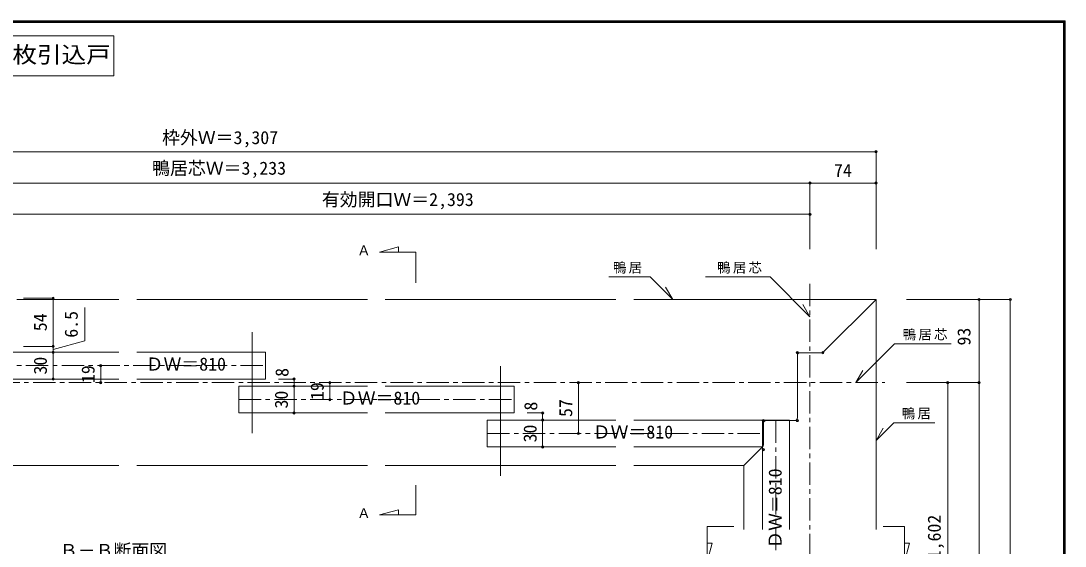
# Model space of a CAD drawing. Units: millimetres, scale not verified. Extents: x -957 to 993, y -689 to 708.
# Drawn here: x -175 to 993, y 120 to 708 of the extents above; entities that cross this region are included whole.
import ezdxf
from ezdxf.enums import TextEntityAlignment as Align

# ---------------------------------------------------------------- set-up
doc = ezdxf.new("R2010")
doc.units = ezdxf.units.MM
doc.header["$LTSCALE"] = 5
doc.header["$PDMODE"] = 32
doc.header["$PDSIZE"] = 2.5
doc.linetypes.add('CHAIN1', pattern=[8, 5, -1, 1, -1])
doc.layers.add('0-B_寸法', color=7, linetype='Continuous', lineweight=9)
doc.layers.add('F-1_枠', color=6, linetype='Continuous', lineweight=9)
doc.styles.add('ＭＳ ゴシック', font='')
doc.styles.get('ＭＳ ゴシック').set_extended_font_data('MS Gothic')

msp = doc.modelspace()

# ---------------------------------------------------------------- linework, layer by layer
at = {"layer": '0-B_寸法'}
for p, q in [((-936.448, 645.897), (-71.429, 645.897)), ((781.296, 561.028), (-517.704, 561.028)), ((781.296, 561.028), (781.296, 452.056)), ((707.296, 526.028), (-517.704, 526.028)), ((707.296, 526.028), (707.296, 452.056)), ((707.296, 491.028), (-487.704, 491.028)), ((266.412, 448.762), (266.412, 414.14)), ((528.559, 420.861), (482.387, 420.861)), ((528.559, 420.861), (553.794, 395.626)), ((662.654, 420.861), (590.658, 420.861)), ((553.794, 395.626), (545.907, 409.286)), ((-179.704, 395.626), (-65.704, 395.626)), ((-139.236, 397.126), (-172.243, 397.126)), ((-139.236, 397.126), (-139.236, 343.126)), ((-103.644, 386.773), (-103.644, 349.259)), ((-45.704, 395.626), (212.296, 395.626)), ((232.296, 395.626), (490.296, 395.626)), ((510.296, 395.626), (781.296, 395.626)), ((722.675, 337.004), (781.296, 395.626)), ((781.296, 137.994), (781.296, 395.626)), ((931.468, 395.626), (815.217, 395.626)), ((896.468, 302.626), (896.468, 395.626)), ((931.468, 395.626), (931.468, -502.374)), ((83.296, 246.126), (83.296, 359.126)), ((-139.236, 343.126), (-172.243, 343.126)), ((-139.236, 339.723), (-103.644, 349.259)), ((-139.236, 343.126), (-139.236, 336.626)), ((801.923, 345.899), (865.209, 345.899)), ((-65.704, 336.626), (-209.704, 336.626)), ((-139.236, 336.626), (-172.243, 336.626)), ((-139.236, 336.626), (-139.236, 306.626)), ((98.296, 336.626), (-45.704, 336.626)), ((98.296, 306.626), (98.296, 336.626)), ((693.296, 263.126), (693.296, 333.126)), ((696.296, 336.126), (720.554, 336.126)), ((361.296, 198.126), (361.296, 321.126)), ((-65.704, 306.626), (-209.704, 306.626)), ((-139.236, 306.626), (-172.243, 306.626)), ((98.296, 306.626), (-45.704, 306.626)), ((130.277, 306.626), (112.901, 306.626)), ((130.277, 306.626), (130.277, 298.626)), ((68.296, 268.626), (68.296, 298.626)), ((212.296, 298.626), (68.296, 298.626)), ((130.277, 298.626), (112.901, 298.626)), ((130.277, 298.626), (130.277, 268.626)), ((376.296, 298.626), (232.296, 298.626)), ((376.296, 268.626), (376.296, 298.626)), ((866.065, 302.626), (815.217, 302.626)), ((861.468, 302.626), (861.468, -209.374)), ((896.468, 302.626), (861.468, 302.626)), ((896.468, 302.626), (896.468, -502.374)), ((212.296, 268.626), (68.296, 268.626)), ((130.277, 268.626), (112.901, 268.626)), ((376.296, 268.626), (232.296, 268.626)), ((346.296, 230.626), (346.296, 260.626)), ((490.296, 260.626), (346.296, 260.626)), ((408.277, 268.626), (390.901, 268.626)), ((408.277, 260.626), (390.901, 260.626)), ((408.277, 268.626), (408.277, 260.626)), ((408.277, 260.626), (408.277, 230.626)), ((654.296, 260.626), (510.296, 260.626)), ((654.296, 260.626), (654.296, 230.626)), ((654.296, 260.626), (654.296, 230.626)), ((655.296, 232.868), (655.296, 257.126)), ((690.296, 260.126), (658.296, 260.126)), ((684.296, 260.626), (684.296, 137.994)), ((800.993, 257.579), (781.296, 237.882)), ((800.993, 257.579), (847.165, 257.579)), ((781.296, 237.882), (789.183, 251.543)), ((490.296, 230.626), (346.296, 230.626)), ((408.277, 230.626), (390.901, 230.626)), ((654.296, 230.626), (510.296, 230.626)), ((654.418, 230.747), (633.296, 209.626)), ((654.296, 230.626), (654.296, 137.994)), ((-323.704, 209.626), (-65.704, 209.626)), ((-45.704, 209.626), (212.296, 209.626)), ((232.296, 209.626), (490.296, 209.626)), ((510.296, 209.626), (633.296, 209.626)), ((633.296, 137.994), (633.296, 209.626)), ((622.37, 141.416), (592.27, 141.416)), ((813.019, 141.416), (789.411, 141.416))]:
    msp.add_line(p, q, dxfattribs=at)
at = {"layer": '0-B_寸法', "color": 4}
for p, q in [((707.296, 526.028), (781.296, 526.028)), ((-85.966, 321.626), (-85.966, 302.626)), ((170.277, 283.626), (170.277, 302.626)), ((448.277, 245.626), (448.277, 302.626))]:
    msp.add_line(p, q, dxfattribs=at)
at = {"layer": '0-B_寸法', "linetype": 'CHAIN1'}
for p, q in [((707.296, 413.151), (707.296, -559.374)), ((-209.704, 321.626), (98.296, 321.626)), ((68.296, 283.626), (376.296, 283.626)), ((669.296, 260.126), (669.296, -4.374)), ((346.296, 245.626), (654.296, 245.626))]:
    msp.add_line(p, q, dxfattribs=at)
at = {"layer": '0-B_寸法', "color": 4, "linetype": 'CHAIN1'}
msp.add_line((-561.704, 302.626), (791.263, 302.626), dxfattribs=at)
at = {"layer": '0-B_寸法'}
for points in [[(-936.448, 690.897), (-71.429, 690.897), (-71.429, 645.897)], [(266.412, 448.762), (225.673, 448.762), (247.01, 454.479), (247.01, 448.762)], [(662.654, 420.861), (707.296, 376.218), (699.409, 389.878)], [(801.923, 345.899), (758.649, 302.626), (766.536, 316.286)], [(684.296, 260.626), (654.296, 260.626), (654.296, 230.626)], [(266.412, 187.881), (266.412, 154.504), (225.673, 154.504), (247.01, 160.221), (247.01, 154.504)], [(592.27, 141.416), (592.27, 101.764), (597.91, 122.813), (592.27, 122.813)], [(813.019, 141.416), (813.019, 101.764), (818.659, 122.813), (813.019, 122.813)]]:
    msp.add_lwpolyline(points, dxfattribs=at)
for centre, start, end in [((696.296, 333.126), 90, 180), ((720.554, 339.126), 270, 315), ((658.296, 257.126), 90, 180), ((690.296, 263.126), 270, 0), ((652.296, 232.868), 315, 0)]:
    msp.add_arc(centre, 3, start, end, dxfattribs=at)
for p in [(781.296, 561.028), (707.296, 526.028), (781.296, 526.028), (707.296, 491.028), (-139.236, 397.126), (896.468, 395.626), (931.468, 395.626), (-139.236, 343.126), (-139.236, 336.626), (693.296, 336.126), (721.796, 336.126), (-85.966, 321.626), (-139.236, 306.626), (-85.966, 302.626), (130.277, 306.626), (170.277, 302.626), (448.277, 302.626), (861.468, 302.626), (896.468, 302.626), (130.277, 298.626), (170.277, 283.626), (130.277, 268.626), (408.277, 268.626), (408.277, 260.626), (655.296, 260.126), (693.296, 260.126), (448.277, 245.626), (408.277, 230.626), (655.296, 227.626)]:
    msp.add_point(p, dxfattribs=at)
at = {"layer": 'F-1_枠'}
for p, q in [((-957.218, 707.602), (992.782, 707.602)), ((-957.218, 706.769), (992.782, 706.769)), ((-957.218, 705.935), (992.782, 705.935)), ((991.115, 707.602), (991.115, -689.065)), ((991.948, 707.602), (991.948, -689.065)), ((992.782, 707.602), (992.782, -689.065))]:
    msp.add_line(p, q, dxfattribs=at)

# ---------------------------------------------------------------- texts
at = {"layer": '0-B_寸法', "style": 'ＭＳ ゴシック', "width": 1.1}
msp.add_text('Ｌ字開口\u3000レールタイプ\u3000調整枠【L】３枚引込戸＋【R】２枚引込戸', height=18.33, dxfattribs=at).set_placement((-927.321, 655.158), align=Align.BOTTOM_LEFT)
at = {"layer": '0-B_寸法', "style": 'ＭＳ ゴシック'}
for s, height, p in [('枠外Ｗ＝3,307', 14.66, (-17.43, 565.216)), ('鴨居芯Ｗ＝3,233', 14.66, (-28.535, 530.977)), ('74', 14.66, (734.296, 528.528)), ('有効開口Ｗ＝2,393', 14.66, (161.377, 495.888)), ('Ａ', 11, (200.805, 441.912)), ('ＤＷ＝810', 14.66, (-35.826, 311.626)), ('ＤＷ＝810', 14.66, (181.438, 273.626)), ('ＤＷ＝810', 14.66, (464.324, 235.626)), ('Ａ', 11, (200.805, 147.655)), ('Ｂ－Ｂ断面図', 14.66, (-131.749, 102.868))]:
    msp.add_text(s, height=height, dxfattribs=at).set_placement(p, align=Align.BOTTOM_LEFT)
for s, p in [('54', (-141.924, 360.126)), ('6.5', (-107.355, 352.864)), ('93', (891.324, 344.126)), ('30', (-141.924, 311.626)), ('19', (-88.466, 302.126)), ('8', (128.432, 309.04)), ('30', (127.679, 273.626)), ('19', (167.777, 283.126)), ('57', (445.777, 264.126)), ('8', (406.737, 271.3)), ('30', (405.984, 235.626)), ('ＤＷ＝810', (680.072, 116.6)), ('有効開口Ｗ＝1,602', (858.062, -15.156))]:
    msp.add_text(s, height=14.66, rotation=90, dxfattribs=at).set_placement(p, align=Align.BOTTOM_LEFT)
at = {"layer": '0-B_寸法', "char_height": 11, "attachment_point": 7, "style": 'ＭＳ ゴシック'}
for s, insert in [('\\T1.17;鴨居', (486.94, 424.701)), ('\\T1.17;鴨居芯', (603.534, 424.701)), ('\\T1.17;鴨居芯', (811.042, 349.739)), ('\\T1.17;鴨居', (810.113, 261.419))]:
    msp.add_mtext(s, dxfattribs=dict(at, insert=insert))

doc.saveas('drawing.dxf')
